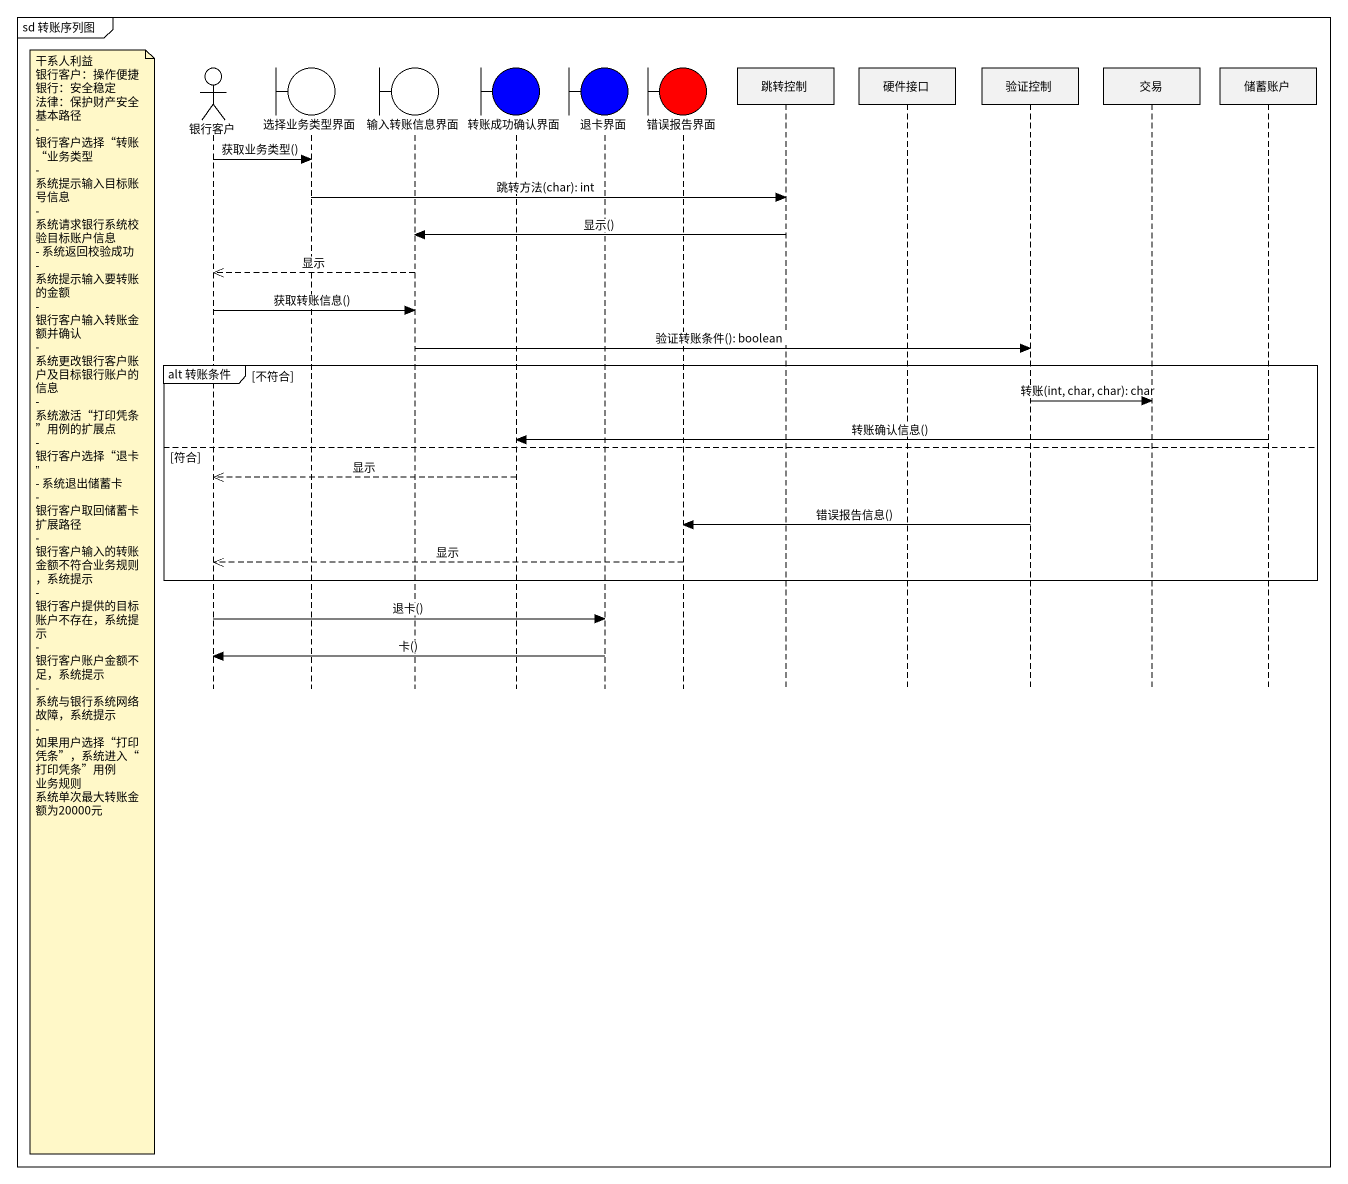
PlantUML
@startuml
mainframe sd 转账序列图
hide footbox
actor 银行客户
boundary 选择业务类型界面
boundary 输入转账信息界面
boundary 转账成功确认界面 #0000FF
boundary 退卡界面 #0000FF
boundary 错误报告界面 #FF0000
participant 跳转控制
participant 硬件接口
participant 验证控制
participant 交易
participant 储蓄账户

银行客户 -> 选择业务类型界面 : 获取业务类型()
选择业务类型界面 -> 跳转控制 : 跳转方法(char): int
跳转控制 -> 输入转账信息界面 : 显示()
输入转账信息界面 -->> 银行客户 : 显示
银行客户 -> 输入转账信息界面 : 获取转账信息()
输入转账信息界面 -> 验证控制 : 验证转账条件(): boolean
group alt 转账条件 [不符合]
  验证控制 -> 交易 : 转账(int, char, char): char
  储蓄账户 -> 转账成功确认界面 : 转账确认信息()
else 符合
  转账成功确认界面 -->> 银行客户 : 显示
  验证控制 -> 错误报告界面 : 错误报告信息()
  错误报告界面 -->> 银行客户 : 显示
end
note left of 银行客户
  干系人利益
  银行客户：操作便捷
  银行：安全稳定
  法律：保护财产安全
  基本路径
  - 银行客户选择“转账“业务类型
  - 系统提示输入目标账号信息
  - 系统请求银行系统校验目标账户信息
  - 系统返回校验成功
  - 系统提示输入要转账的金额
  - 银行客户输入转账金额并确认
  - 系统更改银行客户账户及目标银行账户的信息
  - 系统激活“打印凭条”用例的扩展点
  - 银行客户选择“退卡”
  - 系统退出储蓄卡
  - 银行客户取回储蓄卡
  扩展路径
  - 银行客户输入的转账金额不符合业务规则，系统提示
  - 银行客户提供的目标账户不存在，系统提示
  - 银行客户账户金额不足，系统提示
  - 系统与银行系统网络故障，系统提示
  - 如果用户选择“打印凭条”，系统进入“打印凭条”用例
  业务规则
  系统单次最大转账金额为20000元
end note
银行客户 -> 退卡界面 : 退卡()
退卡界面 -> 银行客户 : 卡()
@enduml
